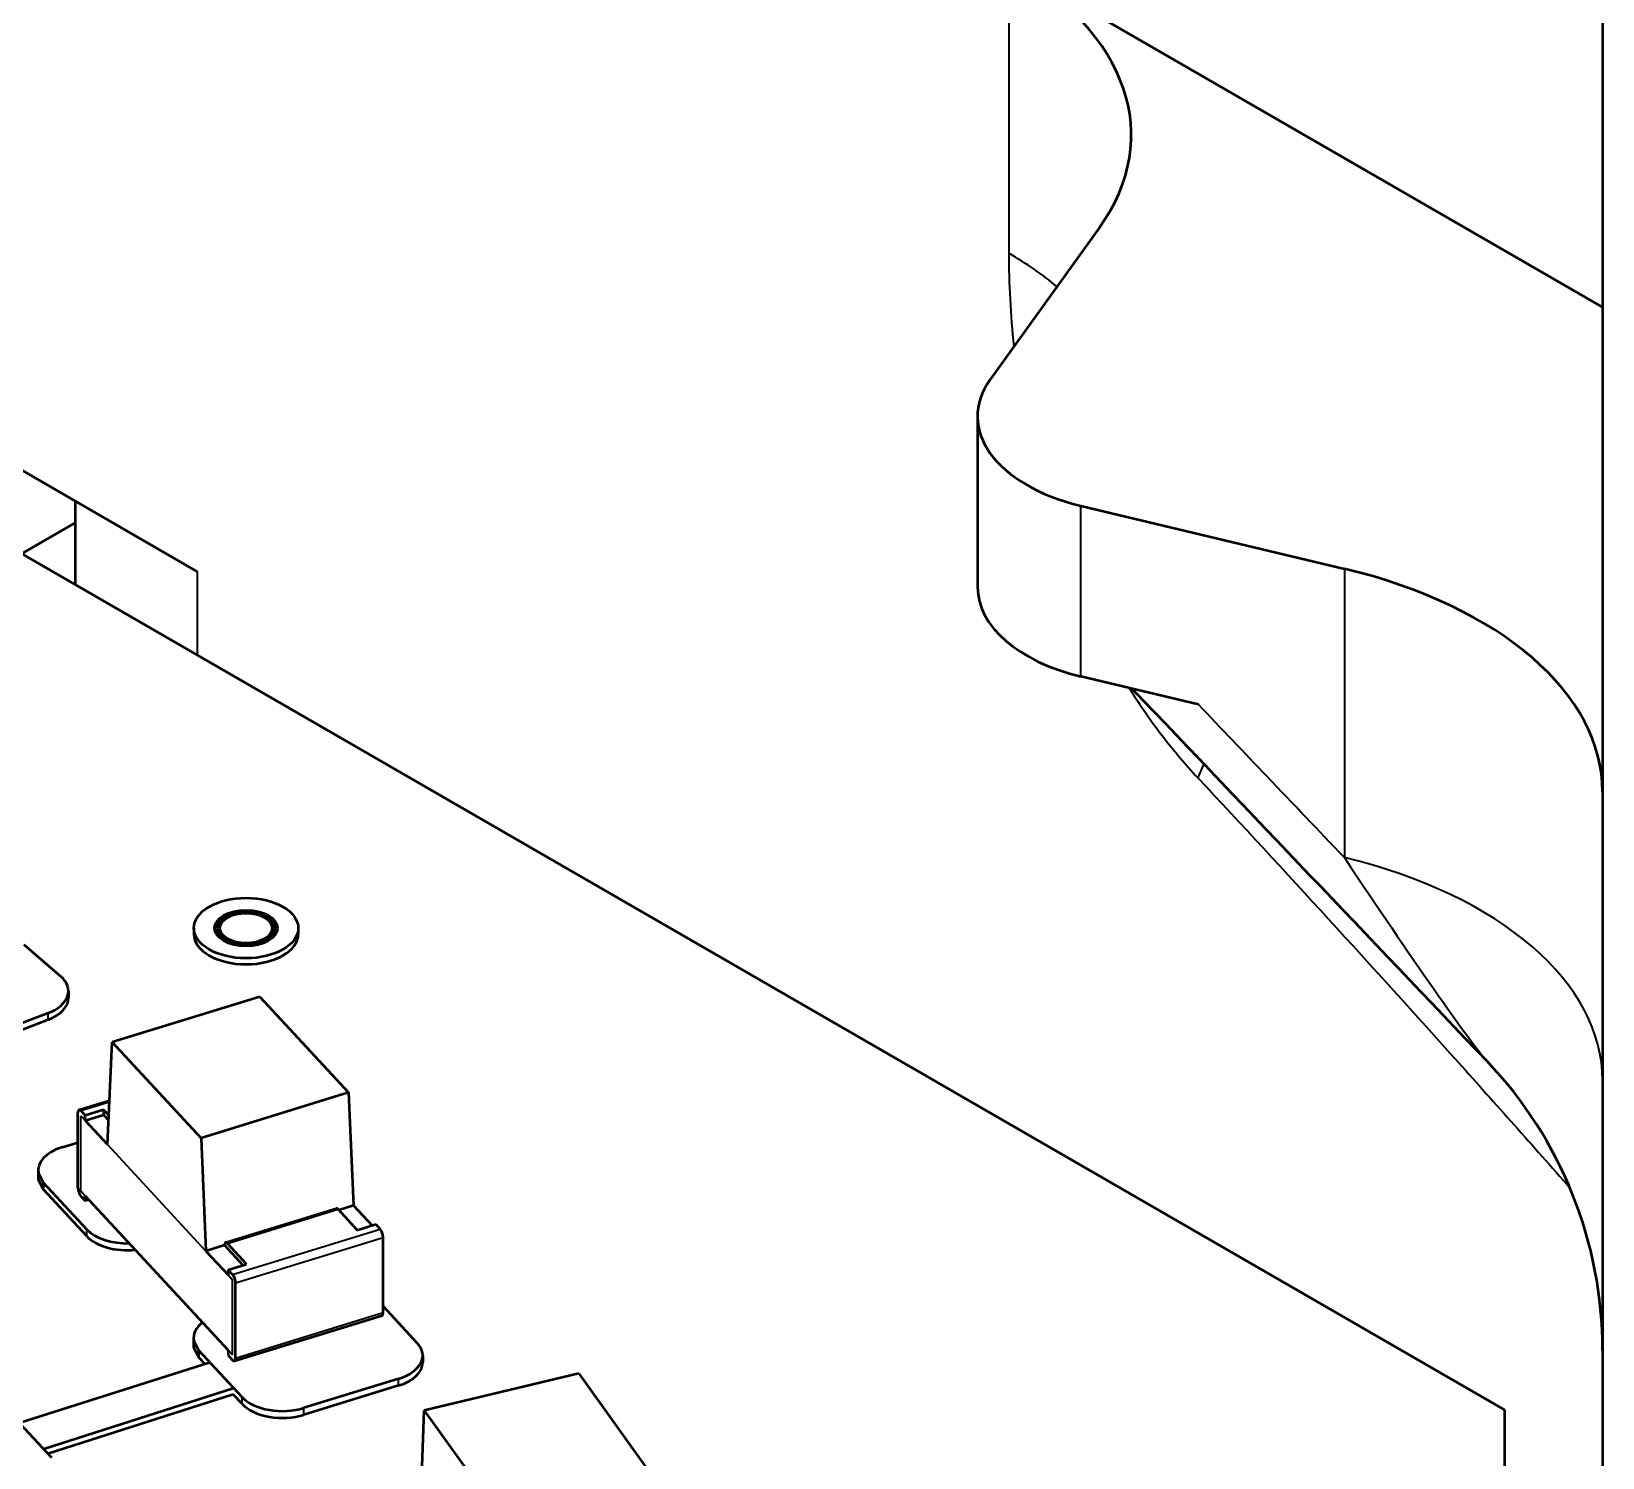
# Model space of a CAD drawing. Header units: inches. Extents: x 9.1 to 24.9, y 4.9 to 17.
# Drawn here: x 20.475 to 21.362, y 12.731 to 13.537 of the extents above; entities that cross this region are included whole.
import ezdxf

# ---------------------------------------------------------------- set-up
doc = ezdxf.new("R2010")
doc.units = ezdxf.units.IN
doc.header["$MEASUREMENT"] = 0
doc.layers.add('Visible (ANSI)', color=7, linetype='Continuous', lineweight=50)
doc.layers.add('Visible Narrow (ANSI)', color=7, linetype='Continuous', lineweight=35)

msp = doc.modelspace()

# ---------------------------------------------------------------- linework, layer by layer
at = {"layer": 'Visible (ANSI)'}
for p, q in [((21.36238260622751, 13.38130789052218), (18.77336958849742, 14.87607525324407)), ((19.56677680360866, 13.81045077852948), (20.56897539111716, 13.23183115424998)), ((21.36238260622805, 13.58382475902), (21.36238260622806, 11.46990448206585)), ((21.02705186106918, 13.57491118650721), (21.36238260622805, 13.38130789052218)), ((21.07825802279943, 13.42628346843928), (21.01662296631891, 13.3403736391071)), ((21.00943048120186, 13.31949719349855), (21.00943048120186, 13.22306058945197)), ((20.38523739659286, 13.29065656657067), (21.30705280902616, 12.75844619005915)), ((20.49978801659429, 13.27177650355528), (20.49978801659429, 13.22452073527699)), ((21.0677596057028, 13.26909699537627), (21.21655979497571, 13.23351197892572)), ((20.49978801659431, 13.2593914277773), (20.46958911104149, 13.24195608152715)), ((21.13420836106633, 13.15676941656769), (21.0677596057028, 13.17266039132969)), ((20.56681966392813, 13.03050691723441), (20.56681966392813, 13.02713163609278)), ((20.62587454581789, 13.03050691723441), (20.62587454581789, 13.02713163609278)), ((20.47078926119454, 13.02129139327481), (20.49168842506154, 13.00323315084268)), ((20.49604273986915, 12.9949458305233), (20.49604273986915, 12.99108836636143)), ((20.60418337571104, 12.99173590750828), (20.52085223262302, 12.96601990439945)), ((20.60418337571104, 12.99173590750828), (20.65429247765714, 12.93761074237781)), ((20.48456003705824, 12.9825430149726), (20.43423004157631, 12.96312699951518)), ((20.48456003705824, 12.97868555081073), (20.43423004157631, 12.95926953535332)), ((20.51806839362601, 12.90827179746846), (20.52085223262302, 12.96601990439945)), ((20.52085223262302, 12.96601990439945), (20.57096133456913, 12.91189473926898)), ((20.65429247765714, 12.93761074237781), (20.57096133456913, 12.91189473926898)), ((20.65429247765714, 12.93761074237781), (20.65707631665415, 12.8738487282101)), ((20.50199081903951, 12.9278951004127), (20.51927144225066, 12.9332279032971)), ((20.50303566304218, 12.92740244512899), (20.50554111813949, 12.92469618687247)), ((20.51595751102549, 12.92791068726107), (20.50554111813949, 12.92469618687247)), ((20.51595751102549, 12.92791068726107), (20.51595751102549, 12.92501758913968)), ((20.51886378714142, 12.92477148363179), (20.51595751102549, 12.92791068726107)), ((20.50136535964398, 12.88388141339812), (20.50136535964398, 12.92631351917861)), ((20.50554111813949, 12.92180308875107), (20.51595751102549, 12.92501758913968)), ((20.50554111813949, 12.92180308875107), (20.50554111813949, 12.92469618687247)), ((20.50554111813949, 12.92180308875107), (20.51806839362601, 12.90827179746846)), ((20.51595751102549, 12.92501758913968), (20.51873122337966, 12.92202157377793)), ((20.49267625880263, 12.90682866018524), (20.50136535964398, 12.90951011703822)), ((20.57096133456913, 12.91189473926898), (20.57374517356613, 12.84813272510128)), ((20.47901884001483, 12.89367311885999), (20.47901884001483, 12.88981565469812)), ((20.4791432372093, 12.88835362489181), (20.4791432372093, 12.89221108905367)), ((20.48206965708483, 12.88664148942357), (20.4791432372093, 12.89221108905367)), ((20.48206965708483, 12.8827840252617), (20.4791432372093, 12.88835362489181)), ((20.50642826078732, 12.86033069074154), (20.48206965708483, 12.88664148942357)), ((20.48206965708483, 12.8827840252617), (20.48206965708483, 12.88664148942357)), ((20.50642826078732, 12.85647322657968), (20.48206965708483, 12.8827840252617)), ((20.50303566304218, 12.8791841431057), (20.50554111813949, 12.87647788484918)), ((20.50554111813949, 12.87937098297058), (20.58627244905266, 12.79216932803816)), ((20.50554111813949, 12.87647788484918), (20.50554111813949, 12.87937098297058)), ((20.50762436231701, 12.87712077431115), (20.50554111813949, 12.87647788484918)), ((20.65707631665415, 12.8738487282101), (20.64874316794566, 12.87127711728348)), ((20.65707631665415, 12.8738487282101), (20.66752034796316, 12.86256764558691)), ((20.58478702584767, 12.85292880672396), (20.64728538316368, 12.87221580905558)), ((20.64833022716635, 12.87172315377188), (20.65918719925467, 12.85999603466028)), ((20.65918719925467, 12.85999603466028), (20.66960359214067, 12.86321053504889)), ((20.66960359214067, 12.86321053504889), (20.67210904723798, 12.86050427679236)), ((20.67377935063619, 12.81337490071946), (20.67377935063619, 12.85580700649995)), ((20.58416156645214, 12.85134722548988), (20.57374517356613, 12.84813272510128)), ((20.57374517356613, 12.84813272510128), (20.58627244905266, 12.83460143381866)), ((20.58416156645214, 12.85134722548988), (20.59460559776115, 12.84006614286669)), ((20.59668884193866, 12.84070903232866), (20.58583186985034, 12.85243615144026)), ((20.58627244905266, 12.83749453194006), (20.59668884193866, 12.84070903232866)), ((20.58627244905266, 12.83749453194006), (20.58877790414997, 12.83478827368353)), ((20.58627244905266, 12.83749453194006), (20.58627244905266, 12.83460143381866)), ((20.59044820754817, 12.78765889761062), (20.59044820754817, 12.83009100339112)), ((20.58982274815264, 12.78607731637654), (20.67315389124065, 12.81179331948537)), ((20.67377935063619, 12.8169914706751), (20.69307505319534, 12.79614933408702)), ((20.56670988015654, 12.79895405073177), (20.56670988015654, 12.7950965865699)), ((20.56683427735151, 12.7936345567633), (20.56683427735151, 12.79749202092516)), ((20.56976069722704, 12.79192242129505), (20.56683427735151, 12.79749202092516)), ((20.46832506868883, 12.75103410742576), (20.57549005830303, 12.78525170350949)), ((20.56976069722704, 12.78806495713319), (20.56683427735151, 12.7936345567633)), ((20.59411930092953, 12.76561162261302), (20.56976069722704, 12.79192242129505)), ((20.56976069722704, 12.78806495713319), (20.56976069722704, 12.79192242129505)), ((20.5730781822993, 12.78448159566741), (20.56976069722704, 12.78806495713319)), ((20.58627244905266, 12.79216932803816), (20.58627244905266, 12.78927622991677)), ((20.58627244905266, 12.78927622991677), (20.58877790414997, 12.78656997166024)), ((20.69612583251143, 12.78911759287237), (20.69612583251143, 12.78526012871051)), ((20.68246845147754, 12.77596216332534), (20.62908442283327, 12.75948785003776)), ((20.78433032416037, 12.77887299489674), (20.69703462030104, 12.7579965492882)), ((20.78433032416037, 12.77887299489674), (20.82500927169524, 12.72217277200917)), ((20.58917649325148, 12.77046838345548), (20.4820802842141, 12.7361764466333)), ((20.58917649325148, 12.76709310231385), (20.48449060547728, 12.73357294429898)), ((20.59411930092953, 12.76175415845116), (20.58917649325148, 12.76709310231385)), ((20.68246845147754, 12.77210469916348), (20.62908442283327, 12.7556303858759)), ((21.30705280902616, 12.75844619005915), (21.30705275682069, 11.45347485314478)), ((20.46611478351714, 12.75342154128859), (20.48645435942173, 12.73145180050934)), ((20.69477467877132, 12.7003915011215), (20.69703462030104, 12.7579965492882)), ((20.69703462030104, 12.7579965492882), (20.73771356783591, 12.70129632640063))]:
    msp.add_line(p, q, dxfattribs=at)
msp.add_arc((21.1261621337871, 12.79233805278792), 0.2362204724409449, 0, 43.60997971697537, dxfattribs=at)
for centre, major_axis, ratio, start_param, end_param in [((20.86001876315109, 13.47847458246063), (0.2362204724409449, -1.191085725237619e-15), 0.5773502691896283, 5.890486225480867, 7.06858347057705), ((21.10391867017824, 13.31949719349855), (-0.09448818897637794, 4.671460069165889e-16), 0.5773502691896285, 5.890486225480876, 7.461282552275769), ((21.12616213378711, 13.10751148362001), (0.2362204724409449, -5.419986419429898e-16), 0.5773502691896283, 0, 1.178097245096165), ((21.10391867017824, 13.22306058945197), (-0.09448818897637792, 9.021654814276864e-16), 0.5773502691896284, 8.369751728928201e-14, 1.178097245096216), ((3253.018851404495, 2351.635397642785), (-4207.46195474261, 3022.892721606704), 0.7531884745080784, 1.32507099639799, 1.325127834369529), ((20.59634710487301, 13.02713163609278), (-0.02952744094488195, 1.890431249860424e-16), 0.5773502691896287, 1.776356839400229e-14, 3.141592653589811), ((20.47020640262474, 12.9949458305233), (0.0258363372444095, -1.174694637275633e-16), 0.5773502691896286, 5.301425245282982, 6.872241375402613), ((20.47020640262474, 12.99108836636143), (0.0258363372444095, -1.252538879658274e-16), 0.5773502691896287, 5.301425245282983, 6.283185307179596), ((20.50303566304218, 12.9245093470076), (-0.001044844002671143, 0.003385753405097953), 0.3848938238792268, 5.607359975733234, 7.178156302529139), ((20.50485570939676, 12.89367311885999), (-0.02583686938192918, 1.171279827283553e-16), 0.5773502691896287, 5.203264354390093, 6.381354393778994), ((20.50485570939676, 12.88981565469812), (-0.02583686938192918, 1.171279827283553e-16), 0.5773502691896287, 0, 0.09816908659940804), ((20.50303566304218, 12.8820772412271), (0.001044844002671277, -0.003385753405097912), 0.3848938238792268, 4.036563648938095, 5.607359975732803), ((20.64833022716635, 12.86883005565049), (-0.001044844002671228, 0.003385753405097927), 0.3848938238791904, 5.607359975733165, 6.283185307179464), ((20.52921411816637, 12.86736227781476), (-0.02583650415212603, 1.196890902224155e-16), 0.5773502691896287, 0.490866054303404, 1.618757857238208), ((20.52921411816637, 12.86350481365289), (-0.02583650415212603, 1.198598307220195e-16), 0.5773502691896287, 0.490866054303404, 1.749978423282874), ((20.67210904723798, 12.85761117867097), (-0.001044844002671302, 0.003385753405097904), 0.3848938238792346, 4.036563648938078, 5.6073599757328), ((20.58583186985034, 12.84954305331886), (-0.001044844002671167, 0.003385753405097946), 0.3848938238792346, 5.607359975733232, 7.17815630252912), ((20.58877790414997, 12.83189517556213), (-0.001044844002671302, 0.003385753405097904), 0.3848938238792346, 4.036563648938078, 5.6073599757328), ((20.67210904723798, 12.81517907289047), (0.001044844002671167, -0.003385753405097946), 0.3848938238792346, 0, 0.8949709953495333), ((20.59254674953847, 12.79895405073176), (-0.02583686938192919, 1.161035397307312e-16), 0.5773502691896286, 5.646178434764239, 6.381354393800098), ((20.59254674953847, 12.7950965865699), (-0.02583686938192919, 1.161035397307312e-16), 0.5773502691896286, 0, 0.09816908662051205), ((20.67028925247383, 12.78911759287237), (0.02583658003759848, -1.106398437434026e-16), 0.5773502691896284, 5.203259298864815, 6.774061508522339), ((20.58877790414997, 12.78946306978164), (0.001044844002671167, -0.003385753405097946), 0.3848938238792346, 5.607359975733232, 7.17815630252912), ((20.67028925247383, 12.78526012871051), (0.02583658003759848, 1.424656846420519e-16), 0.5773502691896287, 5.203259298864801, 6.283185307179542), ((20.61690515830858, 12.77264320968624), (-0.02583650415212603, 1.662329504144704e-15), 0.5773502691896286, 0.4908660543035381, 2.061671090732318), ((20.61690515830858, 12.76878574552438), (-0.02583650415212603, 1.662329504144704e-15), 0.5773502691896286, 0.4908660543035381, 2.061671090732318)]:
    msp.add_ellipse(centre, major_axis=major_axis, ratio=ratio, start_param=start_param, end_param=end_param, dxfattribs=at)
for major_axis, ratio in [((-0.02952744094488195, -1.628181404223901e-15), 0.5773502691896286), ((0.0177165354330709, -7.785766781943148e-17), 0.5773502691896286), ((-0.01621122047244098, -8.939972559266302e-16), 0.5773502691896286), ((-0.01476377952755908, 9.486342157999152e-16), 0.5773502691896287)]:
    msp.add_ellipse((20.59634710487301, 13.03050691723441), major_axis=major_axis, ratio=ratio, dxfattribs=at)
at = {"layer": 'Visible Narrow (ANSI)'}
for p, q in [((21.02705186106918, 13.57491118650721), (21.02705186106918, 13.41171575894768)), ((21.0677596057028, 13.17266039132969), (21.0677596057028, 13.26909699537627)), ((20.56897539111716, 13.18457538597169), (20.56897539111716, 13.23183115424998)), ((21.21655979497571, 13.23351197892572), (21.2165597949761, 13.07031655136547)), ((20.48456003705824, 12.97868555081073), (20.48456003705824, 12.9825430149726)), ((20.50303566304218, 12.92740244512899), (20.51923155596787, 12.93240050008652)), ((20.50303566304218, 12.9245093470076), (20.50554111813949, 12.92180308875107)), ((20.50303566304218, 12.8820772412271), (20.50303566304218, 12.9245093470076)), ((20.57374517356613, 12.84813272510128), (20.51806839362601, 12.90827179746846)), ((20.50303566304218, 12.8820772412271), (20.50554111813949, 12.87937098297058)), ((20.58583186985034, 12.85243615144026), (20.64833022716635, 12.87172315377188)), ((20.50642826078732, 12.85647322657968), (20.50642826078732, 12.86033069074154)), ((20.58877790414997, 12.83478827368353), (20.67210904723798, 12.86050427679236)), ((20.59044820754817, 12.83009100339112), (20.67377935063619, 12.85580700649995)), ((20.58627244905266, 12.83460143381866), (20.58877790414997, 12.83189517556213)), ((20.58877790414997, 12.78946306978164), (20.58877790414997, 12.83189517556213)), ((20.59044820754817, 12.78765889761062), (20.67377935063619, 12.81337490071946)), ((20.58627244905266, 12.79216932803816), (20.58877790414997, 12.78946306978164)), ((20.68246845147754, 12.77210469916348), (20.68246845147754, 12.77596216332534)), ((20.59411930092953, 12.76175415845116), (20.59411930092953, 12.76561162261302)), ((20.62908442283327, 12.7556303858759), (20.62908442283327, 12.75948785003776))]:
    msp.add_line(p, q, dxfattribs=at)
for centre, major_axis, ratio, start_param, end_param in [((20.86001876315109, 13.3152791549011), (-0.2362204724409449, -1.283968557022204e-14), 0.5773502691896288, 3.746780948542101, 3.926990816986953), ((20.96684576531851, 13.01892993837405), (-0.1726134317972882, -0.1612597741638818), 0.3042467321580806, 2.490466328850411, 2.547065701026259), ((21.12616213378711, 12.94431605605985), (0.2362204724409449, -1.158303549313648e-15), 0.5773502691896283, 0, 1.17809724509441)]:
    msp.add_ellipse(centre, major_axis=major_axis, ratio=ratio, start_param=start_param, end_param=end_param, dxfattribs=at)
msp.add_open_spline([(21.02705186106918, 13.41171575894768), (21.02705186106918, 13.39463752159074), (21.02797217342278, 13.37702500877246), (21.0299540694972, 13.35895515521269)], degree=3, dxfattribs=at)
for points, knots in [([(21.09502768746186, 13.16613937078836), (21.0991275568808, 13.15962982359673), (21.10341654002709, 13.15326142187358), (21.11288867305538, 13.14013985645497), (21.11811674771421, 13.13343463399519), (21.12691137703283, 13.12301824687781), (21.13036549902175, 13.11912726859938), (21.13387886323656, 13.11536654242066)], [0.235836051622349, 0.235836051622349, 0.235836051622349, 0.235836051622349, 0.2554062994011949, 0.2554062994011949, 0.2773626852008412, 0.2773626852008412, 0.2910854263256202, 0.2910854263256202, 0.2910854263256202, 0.2910854263256202]), ([(21.21655979497627, 13.0703165513656), (21.20202215108761, 13.08557795410962), (21.18748459007959, 13.10083941688837), (21.16003413020251, 13.12965705172868), (21.14712121420706, 13.14321321138514), (21.13420836106633, 13.15676941656769)], [0.3712325739324893, 0.3712325739324893, 0.3712325739324893, 0.3712325739324893, 0.4254676915617961, 0.4254676915617961, 0.4736422719516062, 0.4736422719516062, 0.4736422719516062, 0.4736422719516062]), ([(21.13387886323659, 13.11536654242063), (21.1832532045563, 13.06251595062168), (21.23227510987427, 13.00891724474008), (21.30201650558367, 12.93115183281266), (21.32302273575415, 12.90752934303259), (21.34396301352986, 12.88378687789438)], [-0.3856994394609672, -0.3856994394609672, -0.3856994394609672, -0.3856994394609672, -0.1928497197304836, -0.1928497197304836, -0.1093511550462701, -0.1093511550462701, -0.1093511550462701, -0.1093511550462701]), ([(21.2165597949761, 13.0703165513656), (21.23505404016483, 13.04269873869705), (21.25253373756477, 13.01694649499171), (21.28144634012618, 12.97547334679566), (21.29272228747264, 12.96006189528978), (21.29714391202838, 12.95536624868141)], [-0.2910946902734999, -0.2910946902734999, -0.2910946902734999, -0.2910946902734999, -0.1635057623509444, -0.1635057623509444, -0.03656332168469284, -0.03656332168469284, -0.03656332168469284, -0.03656332168469284])]:
    msp.add_open_spline(points, degree=3, knots=knots, dxfattribs=at)

doc.saveas('drawing.dxf')
